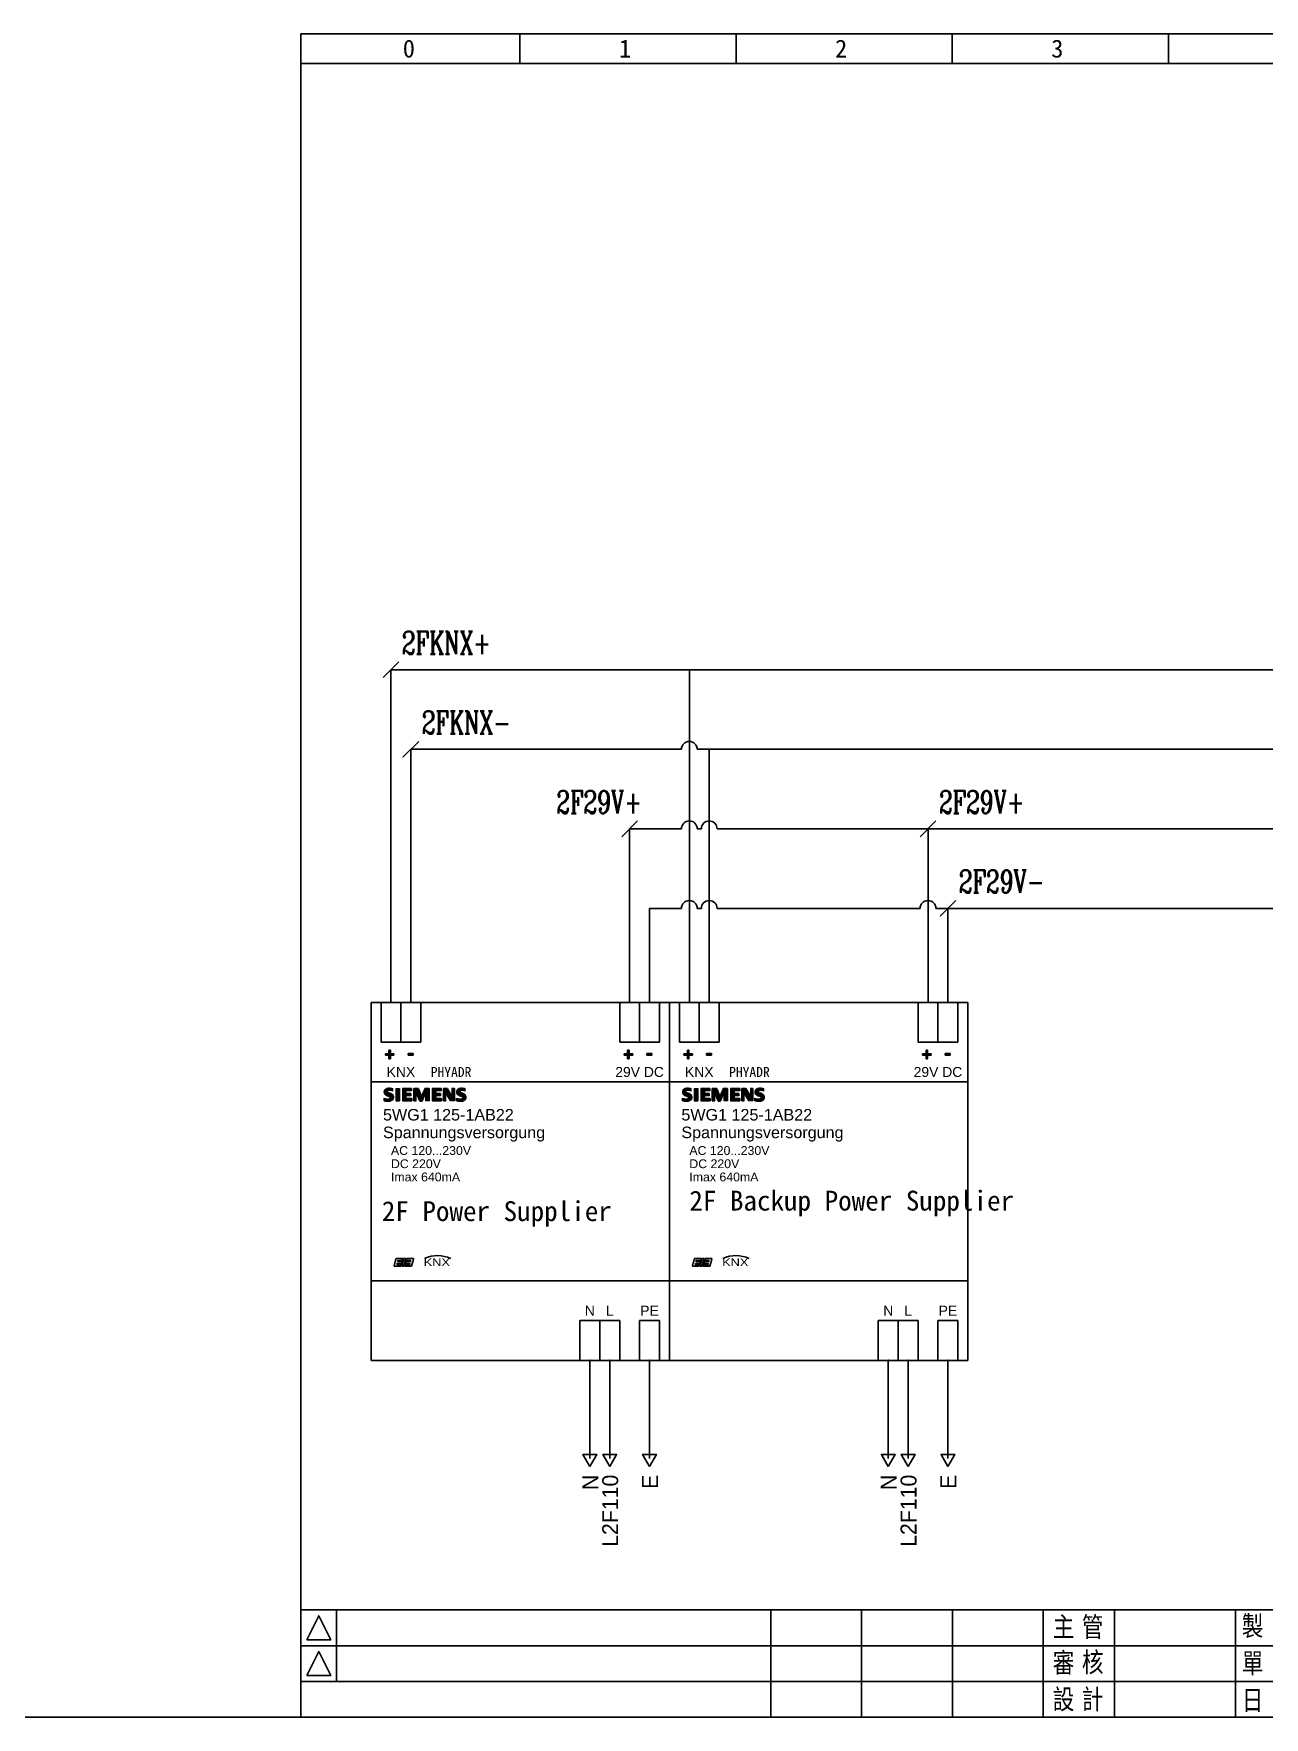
# Model space of a CAD drawing. Header units: millimetres. Extents: x 21506 to 58194, y 6783 to 13041.
# Drawn here: x 39715 to 41762, y 10241 to 13041 of the extents above; entities that cross this region are included whole.
import ezdxf
from ezdxf.enums import TextEntityAlignment as Align

# ---------------------------------------------------------------- set-up
doc = ezdxf.new("R2010")
doc.units = ezdxf.units.MM
for name, color, linetype in [('5', 5, 'Continuous'), ('90000_FRAME', 7, 'Continuous'), ('AHU新增', 7, 'Continuous'), ('TEXT', 11, 'Continuous')]:
    doc.layers.add(name, color=color, linetype=linetype)
doc.styles.add('ARIAL', font='arial.ttf')
doc.styles.add('chineset', font='ds1.shx', dxfattribs={"bigfont": 'chineset.shx'})
doc.styles.add('LMP', font='COMPLEX', dxfattribs={"bigfont": 'LFP'})
doc.styles.add('SANSSERIF', font='')
doc.styles.get("Standard").update_dxf_attribs({"font": ''})
doc.styles.add('T2', font='simplex', dxfattribs={"bigfont": 'stsl'})
doc.styles.get('SANSSERIF').set_extended_font_data('SansSerif')
doc.styles.get('Standard').set_extended_font_data('MingLiU')

# ---------------------------------------------------------------- blocks, each defined once
blk = doc.blocks.new('Siemens-Logo')
h = blk.add_hatch(color=113)
h.dxf.hatch_style = 1
h.paths.add_polyline_path([(1.95, 1.66, 0.03624), (1.36, 1.95, -0.049474), (1.04, 2.09, -0.066567), (0.92, 2.19, -0.316832), (0.88, 2.42, -0.205242), (1.05, 2.54, -0.084425), (1.54, 2.57, -0.055427), (2.2, 2.42), (2.2, 3.04, 0.037682), (1.3, 3.15, 0.150366), (0.41, 2.94, 0.029244), (0.31, 2.87), (0.13, 2.69, 0.103665), (0, 2.42, 0.138785), (0, 1.95, 0.135749), (0.22, 1.57, 0.067252), (0.53, 1.35, 0.018513), (1, 1.13, -0.008982), (1.38, 0.96, -0.618592), (1.44, 0.57, -0.078609), (1.22, 0.5, -0.146008), (0, 0.63), (0, 0, 0.124503), (1.54, -0.09, 0.129248), (2.16, 0.24, 0.077088), (2.33, 0.47, 0.217145), (2.33, 1.24, 0.147333)])
h = blk.add_hatch(color=113)
h.dxf.hatch_style = 1
h.paths.add_polyline_path([(3.86, 3.07), (2.92, 3.07), (2.92, -0.06), (3.86, -0.06)])
h = blk.add_hatch(color=113)
h.dxf.hatch_style = 1
h.paths.add_polyline_path([(4.58, -0.06), (6.93, -0.06), (6.93, 0.53), (5.49, 0.53), (5.49, 1.27), (6.71, 1.27), (6.71, 1.79), (5.49, 1.79), (5.49, 2.49), (6.9, 2.49), (6.9, 3.07), (4.58, 3.07)])
h = blk.add_hatch(color=113)
h.dxf.hatch_style = 1
h.paths.add_polyline_path([(8.09, 1.95), (8.97, -0.09), (9.54, -0.09), (10.42, 1.98), (10.42, -0.06), (11.33, -0.06), (11.33, 3.07), (10.2, 3.07), (9.41, 1.16), (8.6, 3.07), (7.47, 3.07), (7.47, -0.06), (8.09, -0.06)])
h = blk.add_hatch(color=113)
h.dxf.hatch_style = 1
h.paths.add_polyline_path([(12.96, 2.49), (14.37, 2.49), (14.37, 3.07), (12.05, 3.07), (12.05, -0.06), (14.4, -0.06), (14.4, 0.53), (12.96, 0.53), (12.96, 1.27), (14.18, 1.27), (14.18, 1.79), (12.96, 1.79)])
h = blk.add_hatch(color=113)
h.dxf.hatch_style = 1
h.paths.add_polyline_path([(15.54, 1.95), (16.67, -0.06), (17.68, -0.06), (17.68, 3.07), (17.05, 3.07), (17.05, 1.13), (15.94, 3.07), (14.92, 3.07), (14.92, -0.06), (15.54, -0.06)])
h = blk.add_hatch(color=113)
h.dxf.hatch_style = 1
h.paths.add_polyline_path([(19.09, 2.42, -0.205242), (19.26, 2.54, -0.084425), (19.75, 2.57, -0.055427), (20.41, 2.42), (20.41, 3.04, 0.037682), (19.51, 3.15, 0.150366), (18.62, 2.94, 0.088866), (18.34, 2.7, 0.106595), (18.21, 2.42, 0.138787), (18.21, 1.95, 0.135749), (18.43, 1.57, 0.067252), (18.74, 1.35, 0.018513), (19.22, 1.13, -0.008982), (19.59, 0.96, -0.618592), (19.65, 0.57, -0.078609), (19.43, 0.5, -0.146008), (18.21, 0.63), (18.21, 0, 0.124503), (19.75, -0.09, 0.129248), (20.38, 0.24, 0.077088), (20.54, 0.47, 0.217145), (20.54, 1.24, 0.147333), (20.16, 1.66, 0.03624), (19.57, 1.95, -0.049474), (19.25, 2.09, -0.066567), (19.13, 2.19, -0.316832)])
at = {"layer": '90000_FRAME', "color": 113, "linetype": 'Continuous', "lineweight": 13}
for p, q in [((0, 0), (0, 0.63)), ((0.13, 2.69), (0.31, 2.87)), ((2.2, 2.42), (2.2, 3.04)), ((2.92, 3.07), (2.92, -0.06)), ((2.92, 3.07), (3.86, 3.07)), ((3.86, 3.07), (3.86, -0.06)), ((4.58, 3.07), (4.58, -0.06)), ((6.9, 3.07), (4.58, 3.07)), ((6.9, 2.49), (5.49, 2.49)), ((5.49, 2.49), (5.49, 1.79)), ((6.71, 1.79), (5.49, 1.79)), ((6.71, 1.27), (5.49, 1.27)), ((5.49, 1.27), (5.49, 0.53)), ((6.93, 0.53), (5.49, 0.53)), ((6.71, 1.79), (6.71, 1.27)), ((6.9, 3.07), (6.9, 2.49)), ((6.93, 0.53), (6.93, -0.06)), ((7.47, -0.06), (7.47, 3.07)), ((8.6, 3.07), (7.47, 3.07)), ((8.97, -0.09), (8.09, 1.95)), ((8.09, -0.06), (8.09, 1.95)), ((8.6, 3.07), (9.41, 1.16)), ((10.2, 3.07), (9.41, 1.16)), ((10.42, 1.98), (9.54, -0.09)), ((11.33, 3.07), (10.2, 3.07)), ((10.42, 1.98), (10.42, -0.06)), ((11.33, 3.07), (11.33, -0.06)), ((12.05, 3.07), (12.05, -0.06)), ((14.37, 3.07), (12.05, 3.07)), ((14.37, 2.49), (12.96, 2.49)), ((12.96, 2.49), (12.96, 1.79)), ((14.18, 1.79), (12.96, 1.79)), ((14.18, 1.27), (12.96, 1.27)), ((12.96, 1.27), (12.96, 0.53)), ((14.4, 0.53), (12.96, 0.53)), ((14.18, 1.79), (14.18, 1.27)), ((14.37, 3.07), (14.37, 2.49)), ((14.4, 0.53), (14.4, -0.06)), ((14.92, -0.06), (14.92, 3.07)), ((15.94, 3.07), (14.92, 3.07)), ((16.67, -0.06), (15.54, 1.95)), ((15.54, -0.06), (15.54, 1.95)), ((15.94, 3.07), (17.05, 1.13)), ((17.68, 3.07), (17.05, 3.07)), ((17.05, 3.07), (17.05, 1.13)), ((17.68, 3.07), (17.68, -0.06)), ((18.21, 0), (18.21, 0.63)), ((20.41, 2.42), (20.41, 3.04)), ((2.92, -0.06), (3.86, -0.06)), ((4.58, -0.06), (6.93, -0.06)), ((7.47, -0.06), (8.09, -0.06)), ((8.97, -0.09), (9.54, -0.09)), ((11.33, -0.06), (10.42, -0.06)), ((12.05, -0.06), (14.4, -0.06)), ((14.92, -0.06), (15.54, -0.06)), ((17.68, -0.06), (16.67, -0.06))]:
    blk.add_line(p, q, dxfattribs=at)
for centre, radius, start, end in [((0.83, 2.18), 0.864, 164.1975, 195.8025), ((0.72, 2.25), 0.739, 142.8139, 167.1523), ((0.79, 2.15), 0.817, 194.7952, 225.7177), ((0.82, 2.61), 2.15, 247.53, 280.758), ((0.94, 3), 3.14, 252.5939, 280.9817), ((0.95, 2.05), 1.04, 121.2141, 141.5255), ((1.19, 2.62), 1.43, 227.3119, 242.704), ((1.2, 1.59), 1.56, 86.2218, 120.4273), ((3.73, 7.59), 7.02, 242.862, 247.1042), ((1.06, 2.33), 0.2, 154.44, 221.8202), ((1.11, 2.28), 0.271, 102.8288, 149.226), ((1.33, 2.58), 0.572, 222.776, 239.0362), ((-3.39, -9.43), 11.44, 65.3415, 67.3998), ((1.92, 3.64), 1.78, 240.0482, 251.378), ((1.39, 1.13), 1.45, 84.04, 103.3428), ((1.13, 1.23), 0.734, 277.71, 295.6885), ((1.02, -2.83), 5.98, 78.6827, 87.3148), ((-0.33, -2.25), 4.53, 59.902, 68.2036), ((1.31, 0.75), 0.225, 305.5032, 72.4653), ((1.16, -0.47), 3.06, 70.2626, 82.9524), ((1.24, 1.27), 1.39, 282.4058, 311.8644), ((1.44, 0.81), 0.993, 25.9563, 59.4835), ((1.49, 0.89), 0.946, 315.8905, 333.5229), ((1.49, 0.86), 0.928, 335.3868, 24.3915), ((19.04, 2.18), 0.864, 164.1975, 195.8025), ((18.93, 2.25), 0.739, 142.8139, 167.1523), ((19, 2.15), 0.817, 194.7952, 225.7177), ((19.03, 2.61), 2.15, 247.53, 280.758), ((19.15, 3), 3.14, 252.5939, 280.9817), ((19.16, 2.05), 1.04, 121.2141, 141.5255), ((19.4, 2.62), 1.43, 227.3119, 242.704), ((19.41, 1.59), 1.56, 86.2218, 120.4273), ((21.94, 7.59), 7.02, 242.862, 247.1042), ((19.27, 2.33), 0.2, 154.44, 221.8202), ((19.32, 2.28), 0.271, 102.8288, 149.226), ((19.54, 2.58), 0.572, 222.776, 239.0362), ((14.82, -9.43), 11.44, 65.3415, 67.3998), ((20.14, 3.64), 1.78, 240.0482, 251.378), ((19.6, 1.13), 1.45, 84.04, 103.3428), ((19.34, 1.23), 0.734, 277.71, 295.6885), ((19.23, -2.83), 5.98, 78.6827, 87.3148), ((17.89, -2.25), 4.53, 59.902, 68.2036), ((19.52, 0.75), 0.225, 305.5032, 72.4653), ((19.37, -0.47), 3.06, 70.2626, 82.9524), ((19.45, 1.27), 1.39, 282.4058, 311.8644), ((19.65, 0.81), 0.993, 25.9563, 59.4835), ((19.7, 0.89), 0.946, 315.8905, 333.5229), ((19.7, 0.86), 0.928, 335.3868, 24.3915)]:
    blk.add_arc(centre, radius, start, end, dxfattribs=at)

msp = doc.modelspace()

# ---------------------------------------------------------------- hatches: boundary and pattern name
for points in [[(40300.329, 11344.53), (40306.265, 11344.53), (40306.265, 11350.353), (40308.746, 11350.353), (40308.746, 11344.53), (40314.639, 11344.53), (40314.639, 11342.048), (40308.746, 11342.048), (40308.746, 11336.226), (40306.265, 11336.226), (40306.265, 11342.048), (40300.329, 11342.048)], [(40338.303, 11342.386), (40338.303, 11345.063), (40346.372, 11345.063), (40346.372, 11342.386)], [(40697.281, 11344.53), (40703.217, 11344.53), (40703.217, 11350.353), (40705.699, 11350.353), (40705.699, 11344.53), (40711.592, 11344.53), (40711.592, 11342.048), (40705.699, 11342.048), (40705.699, 11336.226), (40703.217, 11336.226), (40703.217, 11342.048), (40697.281, 11342.048)], [(40735.256, 11342.386), (40735.256, 11345.063), (40743.324, 11345.063), (40743.324, 11342.386)], [(40796.52, 11344.53), (40802.455, 11344.53), (40802.455, 11350.353), (40804.937, 11350.353), (40804.937, 11344.53), (40810.83, 11344.53), (40810.83, 11342.048), (40804.937, 11342.048), (40804.937, 11336.226), (40802.455, 11336.226), (40802.455, 11342.048), (40796.52, 11342.048)], [(40834.494, 11342.386), (40834.494, 11345.063), (40842.562, 11345.063), (40842.562, 11342.386)], [(41193.472, 11344.53), (41199.408, 11344.53), (41199.408, 11350.353), (41201.889, 11350.353), (41201.889, 11344.53), (41207.782, 11344.53), (41207.782, 11342.048), (41201.889, 11342.048), (41201.889, 11336.226), (41199.408, 11336.226), (41199.408, 11342.048), (41193.472, 11342.048)], [(41231.446, 11342.386), (41231.446, 11345.063), (41239.515, 11345.063), (41239.515, 11342.386)]]:
    msp.add_hatch(color=256).paths.add_polyline_path(points)

# ---------------------------------------------------------------- linework, layer by layer
at = {"color": 7}
for p, q in [((44168.105, 13041.008), (40159.679, 13041.008)), ((40159.679, 13041.008), (40159.679, 10241.004)), ((40524.129, 13041.008), (40524.129, 12991.362)), ((40883.562, 13041.008), (40883.562, 12991.362)), ((41242.995, 13041.008), (41242.995, 12991.362)), ((41602.428, 13041.008), (41602.428, 12991.362)), ((40524.129, 12991.362), (40524.129, 13001.291)), ((40159.679, 12991.362), (44168.105, 12991.363)), ((40159.679, 10419.728), (44168.105, 10419.728)), ((40219.254, 10419.728), (40219.254, 10300.579)), ((40941.081, 10419.728), (40941.081, 10241.004)), ((41092.113, 10419.728), (41092.113, 10241.004)), ((41243.144, 10419.728), (41243.144, 10241.004)), ((41394.175, 10419.728), (41394.175, 10241.004)), ((41513.086, 10419.728), (41513.086, 10241.004)), ((41713.763, 10419.728), (41713.763, 10241.004)), ((42033.351, 10360.153), (40159.679, 10360.153)), ((42033.351, 10300.579), (40159.679, 10300.579)), ((40159.679, 10241.004), (44168.105, 10241.005))]:
    msp.add_line(p, q, dxfattribs=at)
for p, q in [((40159.679, 13041.008), (44168.105, 13041.008)), ((40159.679, 10241.004), (40159.679, 13041.008)), ((40342.667, 11850.944), (40792.679, 11850.944)), ((40818.878, 11850.944), (41950.457, 11850.944)), ((40772.699, 11430.038), (40276.508, 11430.038)), ((40276.508, 11430.038), (40276.508, 10834.609)), ((40293.048, 11430.038), (40293.048, 11363.879)), ((40326.127, 11430.038), (40326.127, 11363.879)), ((40359.207, 11430.038), (40359.207, 11363.879)), ((40690.001, 11430.038), (40690.001, 11363.879)), ((40723.08, 11430.038), (40723.08, 11363.879)), ((40756.159, 11430.038), (40756.159, 11363.879)), ((40772.699, 10834.609), (40772.699, 11430.038)), ((41268.89, 11430.038), (40772.699, 11430.038)), ((40772.699, 11430.038), (40772.699, 10834.609)), ((40789.239, 11430.038), (40789.239, 11363.879)), ((40822.318, 11430.038), (40822.318, 11363.879)), ((40855.397, 11430.038), (40855.397, 11363.879)), ((41186.191, 11430.038), (41186.191, 11363.879)), ((41219.27, 11430.038), (41219.27, 11363.879)), ((41252.35, 11430.038), (41252.35, 11363.879)), ((41268.89, 10834.609), (41268.89, 11430.038)), ((40359.207, 11363.879), (40293.048, 11363.879)), ((40300.329, 11344.53), (40306.265, 11344.53)), ((40300.329, 11342.048), (40300.329, 11344.53)), ((40306.265, 11342.048), (40300.329, 11342.048)), ((40306.265, 11344.53), (40306.265, 11350.353)), ((40306.265, 11350.353), (40308.746, 11350.353)), ((40306.265, 11336.226), (40306.265, 11342.048)), ((40308.746, 11350.353), (40308.746, 11344.53)), ((40308.746, 11344.53), (40314.639, 11344.53)), ((40314.639, 11342.048), (40308.746, 11342.048)), ((40308.746, 11342.048), (40308.746, 11336.226)), ((40314.639, 11344.53), (40314.639, 11342.048)), ((40338.303, 11342.386), (40338.303, 11345.063)), ((40338.303, 11345.063), (40346.372, 11345.063)), ((40346.372, 11342.386), (40338.303, 11342.386)), ((40346.372, 11345.063), (40346.372, 11342.386)), ((40756.159, 11363.879), (40690.001, 11363.879)), ((40697.281, 11344.53), (40703.217, 11344.53)), ((40697.281, 11342.048), (40697.281, 11344.53)), ((40703.217, 11342.048), (40697.281, 11342.048)), ((40703.217, 11344.53), (40703.217, 11350.353)), ((40703.217, 11350.353), (40705.699, 11350.353)), ((40703.217, 11336.226), (40703.217, 11342.048)), ((40705.699, 11350.353), (40705.699, 11344.53)), ((40705.699, 11344.53), (40711.592, 11344.53)), ((40711.592, 11342.048), (40705.699, 11342.048)), ((40705.699, 11342.048), (40705.699, 11336.226)), ((40711.592, 11344.53), (40711.592, 11342.048)), ((40735.256, 11342.386), (40735.256, 11345.063)), ((40735.256, 11345.063), (40743.324, 11345.063)), ((40743.324, 11342.386), (40735.256, 11342.386)), ((40743.324, 11345.063), (40743.324, 11342.386)), ((40855.397, 11363.879), (40789.239, 11363.879)), ((40796.52, 11344.53), (40802.455, 11344.53)), ((40796.52, 11342.048), (40796.52, 11344.53)), ((40802.455, 11342.048), (40796.52, 11342.048)), ((40802.455, 11344.53), (40802.455, 11350.353)), ((40802.455, 11350.353), (40804.937, 11350.353)), ((40802.455, 11336.226), (40802.455, 11342.048)), ((40804.937, 11350.353), (40804.937, 11344.53)), ((40804.937, 11344.53), (40810.83, 11344.53)), ((40810.83, 11342.048), (40804.937, 11342.048)), ((40804.937, 11342.048), (40804.937, 11336.226)), ((40810.83, 11344.53), (40810.83, 11342.048)), ((40834.494, 11342.386), (40834.494, 11345.063)), ((40834.494, 11345.063), (40842.562, 11345.063)), ((40842.562, 11342.386), (40834.494, 11342.386)), ((40842.562, 11345.063), (40842.562, 11342.386)), ((41252.35, 11363.879), (41186.191, 11363.879)), ((41193.472, 11344.53), (41199.408, 11344.53)), ((41193.472, 11342.048), (41193.472, 11344.53)), ((41199.408, 11342.048), (41193.472, 11342.048)), ((41199.408, 11344.53), (41199.408, 11350.353)), ((41199.408, 11350.353), (41201.889, 11350.353)), ((41199.408, 11336.226), (41199.408, 11342.048)), ((41201.889, 11350.353), (41201.889, 11344.53)), ((41201.889, 11344.53), (41207.782, 11344.53)), ((41207.782, 11342.048), (41201.889, 11342.048)), ((41201.889, 11342.048), (41201.889, 11336.226)), ((41207.782, 11344.53), (41207.782, 11342.048)), ((41231.446, 11342.386), (41231.446, 11345.063)), ((41231.446, 11345.063), (41239.515, 11345.063)), ((41239.515, 11342.386), (41231.446, 11342.386)), ((41239.515, 11345.063), (41239.515, 11342.386)), ((40308.746, 11336.226), (40306.265, 11336.226)), ((40705.699, 11336.226), (40703.217, 11336.226)), ((40804.937, 11336.226), (40802.455, 11336.226)), ((41201.889, 11336.226), (41199.408, 11336.226)), ((40772.699, 11297.72), (40276.508, 11297.72)), ((41268.89, 11297.72), (40772.699, 11297.72)), ((40329.328, 11004.134), (40318.719, 11004.134)), ((40327.446, 10991.082), (40330.943, 11004.134)), ((40328.452, 11000.865), (40329.328, 11004.134)), ((40330.943, 11004.134), (40334.44, 11004.134)), ((40334.44, 11004.134), (40330.943, 10991.082)), ((40336.055, 11004.129), (40335.181, 11000.866)), ((40346.441, 11004.129), (40336.055, 11004.129)), ((40825.519, 11004.134), (40814.909, 11004.134)), ((40823.636, 10991.082), (40827.134, 11004.134)), ((40824.643, 11000.865), (40825.519, 11004.134)), ((40827.134, 11004.134), (40830.631, 11004.134)), ((40830.631, 11004.134), (40827.134, 10991.082)), ((40832.246, 11004.129), (40831.372, 11000.866)), ((40842.631, 11004.129), (40832.246, 11004.129)), ((40316.198, 10997.116), (40314.86, 10992.128)), ((40315.662, 10991.082), (40325.831, 10991.082)), ((40316.846, 10997.606), (40316.352, 10997.317)), ((40317.916, 11003.519), (40316.481, 10998.169)), ((40316.584, 10997.832), (40316.846, 10997.606)), ((40319.259, 10994.346), (40319.704, 10995.976)), ((40326.705, 10994.346), (40319.259, 10994.346)), ((40319.704, 10995.976), (40327.142, 10995.976)), ((40320.592, 10999.236), (40321.037, 11000.865)), ((40328.027, 10999.236), (40320.592, 10999.236)), ((40321.037, 11000.865), (40328.452, 11000.865)), ((40325.831, 10991.082), (40326.705, 10994.346)), ((40327.142, 10995.976), (40328.027, 10999.236)), ((40330.943, 10991.082), (40327.446, 10991.082)), ((40333.434, 10994.346), (40332.558, 10991.077)), ((40332.558, 10991.077), (40343.295, 10991.077)), ((40340.849, 10994.346), (40333.434, 10994.346)), ((40334.744, 10999.236), (40333.859, 10995.976)), ((40333.859, 10995.976), (40341.294, 10995.976)), ((40342.183, 10999.236), (40334.744, 10999.236)), ((40335.181, 11000.866), (40342.627, 11000.866)), ((40341.294, 10995.976), (40340.849, 10994.346)), ((40342.627, 11000.866), (40342.183, 10999.236)), ((40343.937, 10991.569), (40345.405, 10997.042)), ((40345.041, 10997.606), (40345.535, 10997.894)), ((40345.302, 10997.379), (40345.041, 10997.606)), ((40345.688, 10998.095), (40347.083, 11003.292)), ((40812.389, 10997.116), (40811.05, 10992.128)), ((40811.853, 10991.082), (40822.021, 10991.082)), ((40813.036, 10997.606), (40812.542, 10997.317)), ((40814.107, 11003.519), (40812.671, 10998.169)), ((40812.775, 10997.832), (40813.036, 10997.606)), ((40815.45, 10994.346), (40815.894, 10995.976)), ((40822.896, 10994.346), (40815.45, 10994.346)), ((40815.894, 10995.976), (40823.333, 10995.976)), ((40816.783, 10999.236), (40817.227, 11000.865)), ((40824.218, 10999.236), (40816.783, 10999.236)), ((40817.227, 11000.865), (40824.643, 11000.865)), ((40822.021, 10991.082), (40822.896, 10994.346)), ((40823.333, 10995.976), (40824.218, 10999.236)), ((40827.134, 10991.082), (40823.636, 10991.082)), ((40829.625, 10994.346), (40828.749, 10991.077)), ((40828.749, 10991.077), (40839.486, 10991.077)), ((40837.04, 10994.346), (40829.625, 10994.346)), ((40830.935, 10999.236), (40830.05, 10995.976)), ((40830.05, 10995.976), (40837.484, 10995.976)), ((40838.373, 10999.236), (40830.935, 10999.236)), ((40831.372, 11000.866), (40838.818, 11000.866)), ((40837.484, 10995.976), (40837.04, 10994.346)), ((40838.818, 11000.866), (40838.373, 10999.236)), ((40840.128, 10991.569), (40841.596, 10997.042)), ((40841.231, 10997.606), (40841.725, 10997.894)), ((40841.493, 10997.379), (40841.231, 10997.606)), ((40841.879, 10998.095), (40843.273, 11003.292)), ((40276.508, 10966.927), (40772.699, 10966.927)), ((40772.699, 10966.927), (41268.89, 10966.927)), ((40623.842, 10834.609), (40623.842, 10900.768)), ((40623.842, 10900.768), (40656.921, 10900.768)), ((40656.921, 10900.768), (40656.921, 10834.609)), ((40656.921, 10900.768), (40690.001, 10900.768)), ((40690.001, 10900.768), (40690.001, 10834.609)), ((40690.001, 10900.768), (40690.001, 10834.609)), ((40723.08, 10834.609), (40723.08, 10900.768)), ((40723.08, 10900.768), (40756.159, 10900.768)), ((40756.159, 10900.768), (40756.159, 10834.609)), ((41120.032, 10834.609), (41120.032, 10900.768)), ((41120.032, 10900.768), (41153.112, 10900.768)), ((41153.112, 10900.768), (41153.112, 10834.609)), ((41153.112, 10900.768), (41186.191, 10900.768)), ((41186.191, 10900.768), (41186.191, 10834.609)), ((41219.27, 10834.609), (41219.27, 10900.768)), ((41219.27, 10900.768), (41252.35, 10900.768)), ((41252.35, 10900.768), (41252.35, 10834.609)), ((40276.508, 10834.609), (40772.699, 10834.609)), ((40772.699, 10834.609), (41268.89, 10834.609)), ((39504.708, 10241.004), (40159.679, 10241.004)), ((44168.105, 10241.004), (40159.679, 10241.004))]:
    msp.add_line(p, q)
at = {"color": 1}
for p, q in [((40309.588, 11983.261), (40309.588, 11430.038)), ((40309.588, 11983.261), (40653.812, 11983.261)), ((40653.812, 11983.261), (41785.06, 11983.261)), ((40805.778, 11983.261), (40805.778, 11430.038)), ((41640.226, 11983.261), (41328.619, 11983.261))]:
    msp.add_line(p, q, dxfattribs=at)
at = {"color": 5}
for p, q in [((40706.54, 11718.626), (40792.679, 11718.626)), ((40706.54, 11718.626), (40706.54, 11430.038)), ((40818.878, 11718.626), (40825.758, 11718.626)), ((40851.957, 11718.626), (41950.457, 11718.626)), ((41202.731, 11718.626), (41202.731, 11430.038))]:
    msp.add_line(p, q, dxfattribs=at)
at = {"color": 8}
for p, q in [((40739.62, 11586.309), (40792.679, 11586.309)), ((40739.62, 11586.309), (40739.62, 11430.038)), ((40818.878, 11586.309), (40825.758, 11586.309)), ((40851.957, 11586.309), (41189.631, 11586.309)), ((41215.83, 11586.309), (42162.033, 11586.309)), ((41235.81, 11586.309), (41235.81, 11430.038))]:
    msp.add_line(p, q, dxfattribs=at)
for points in [[(40640.381, 10658.345), (40651.84, 10678.192), (40628.922, 10678.192)], [(40673.461, 10658.345), (40684.92, 10678.192), (40662.002, 10678.192)], [(40739.62, 10658.345), (40751.079, 10678.192), (40728.161, 10678.192)], [(41136.572, 10658.345), (41148.031, 10678.192), (41125.113, 10678.192)], [(41169.651, 10658.345), (41181.11, 10678.192), (41158.192, 10678.192)], [(41235.81, 10658.345), (41247.269, 10678.192), (41224.351, 10678.192)]]:
    msp.add_lwpolyline(points, close=True)
at = {"color": 7}
for points in [[(40169.608, 10370.082), (40209.325, 10370.082), (40189.466, 10409.799)], [(40169.608, 10310.508), (40209.325, 10310.508), (40189.466, 10350.224)]]:
    msp.add_lwpolyline(points, close=True, dxfattribs=at)
for centre, radius, start, end in [((40805.778, 11850.944), 13.099, 0, 180), ((40318.719, 11003.303), 0.831, 90, 164.979246), ((40346.441, 11003.464), 0.665, 344.979246, 90), ((40386.947, 10958.874), 50.061, 63.778312, 115.287751), ((40814.909, 11003.303), 0.831, 90, 164.979246), ((40842.631, 11003.464), 0.665, 344.979246, 90), ((40883.138, 10958.874), 50.061, 63.778312, 115.287751), ((40315.662, 10991.913), 0.831, 164.979246, 270), ((40316.519, 10997.03), 0.332, 120.293998, 164.979246), ((40316.802, 10998.083), 0.332, 164.979246, 229.086531), ((40343.295, 10991.742), 0.665, 270, 344.979246), ((40345.084, 10997.128), 0.332, 344.979246, 49.086531), ((40345.367, 10998.181), 0.332, 300.293998, 344.979246), ((40811.853, 10991.913), 0.831, 164.979246, 270), ((40812.71, 10997.03), 0.332, 120.293998, 164.979246), ((40812.992, 10998.083), 0.332, 164.979246, 229.086531), ((40839.486, 10991.742), 0.665, 270, 344.979246), ((40841.275, 10997.128), 0.332, 344.979246, 49.086531), ((40841.558, 10998.181), 0.332, 300.293998, 344.979246)]:
    msp.add_arc(centre, radius, start, end)
at = {"color": 5}
for centre in [(40805.778, 11718.626), (40838.858, 11718.626)]:
    msp.add_arc(centre, 13.099, 0, 180, dxfattribs=at)
at = {"color": 8}
for centre in [(40805.778, 11586.309), (40838.858, 11586.309), (41202.731, 11586.309)]:
    msp.add_arc(centre, 13.099, 0, 180, dxfattribs=at)
for p in [(40342.667, 11430.038), (40706.54, 11430.038), (40739.62, 11430.038), (40838.858, 11430.038), (41202.731, 11430.038), (41235.81, 11430.038), (40640.381, 10834.609), (40673.461, 10834.609), (40739.62, 10834.609), (41136.572, 10834.609), (41169.651, 10834.609), (41235.81, 10834.609)]:
    msp.add_point(p)
at = {"layer": 'AHU新增'}
for p, q in [((40342.667, 11850.944), (40342.667, 11430.038)), ((40838.858, 11850.944), (40838.858, 11430.038))]:
    msp.add_line(p, q, dxfattribs=at)
at = {"layer": 'TEXT'}
for p, q in [((40322.662, 11996.336), (40296.506, 11970.179)), ((40355.742, 11864.018), (40329.585, 11837.861)), ((40719.615, 11731.701), (40693.458, 11705.544)), ((41215.805, 11731.701), (41189.649, 11705.544)), ((41248.885, 11599.383), (41222.728, 11573.227))]:
    msp.add_line(p, q, dxfattribs=at)
at = {"layer": 'TEXT', "color": 0}
for p, q in [((40640.381, 10834.609), (40640.381, 10671.576)), ((40673.461, 10834.609), (40673.461, 10671.576)), ((40739.62, 10834.609), (40739.62, 10671.576)), ((41136.572, 10834.609), (41136.572, 10671.576)), ((41169.651, 10834.609), (41169.651, 10671.576)), ((41235.81, 10834.609), (41235.81, 10671.576))]:
    msp.add_line(p, q, dxfattribs=at)

# ---------------------------------------------------------------- block references
at = {"xscale": 6.6158742611175, "yscale": 6.6158742611175, "zscale": 6.6158742611175}
for p in [(40298.231, 11266.413), (40794.421, 11266.413)]:
    msp.add_blockref('Siemens-Logo', p, dxfattribs=at)

# ---------------------------------------------------------------- texts
at = {"color": 7}
for s, oblique, p in [('0', 360, (40339.395, 13001.291)), ('1', 0, (40698.828, 13001.291)), ('2', 0, (41058.261, 13001.291)), ('3', 360, (41417.695, 13001.291))]:
    msp.add_text(s, height=29.787, rotation=0.000118, dxfattribs=dict(at, oblique=oblique)).set_placement(p, align=Align.CENTER)
at = {"style": 'ARIAL'}
for s, height, p in [('KNX', 16.5397, (40326.127, 11314.26)), ('29V DC', 16.5397, (40723.08, 11314.26)), ('KNX', 16.5397, (40822.318, 11314.26)), ('29V DC', 16.5397, (41219.27, 11314.26)), ('N', 16.54, (40640.381, 10917.308)), ('L', 16.54, (40673.461, 10917.308)), ('PE', 16.5397, (40739.62, 10917.308)), ('N', 16.54, (41136.572, 10917.308)), ('L', 16.54, (41169.651, 10917.308)), ('PE', 16.5397, (41235.81, 10917.308))]:
    msp.add_text(s, height=height, dxfattribs=at).set_placement(p, align=Align.MIDDLE_CENTER)
for s, height, p in [('5WG1 125-1AB22', 19.18604, (40296.356, 11233.501)), ('5WG1 125-1AB22', 19.18604, (40792.547, 11233.501)), ('Spannungsversorgung', 19.18604, (40296.356, 11204.185)), ('Spannungsversorgung', 19.18604, (40792.547, 11204.185)), ('AC 120...230V ', 14.65755, (40309.588, 11176.296)), ('AC 120...230V ', 14.65755, (40805.778, 11176.296)), ('DC 220V', 14.6575, (40309.588, 11154.31)), ('Imax 640mA', 14.6575, (40309.588, 11132.323)), ('DC 220V', 14.6575, (40805.778, 11154.31)), ('Imax 640mA', 14.6575, (40805.778, 11132.323))]:
    msp.add_text(s, height=height, dxfattribs=at).set_placement(p)
at = {"style": 'SANSSERIF', "width": 1.2}
for p in [(40364.117, 10997.847), (40860.308, 10997.847)]:
    msp.add_text('KNX   ', height=12.6792, dxfattribs=at).set_placement(p, align=Align.MIDDLE_LEFT)
at = {"color": 7, "style": 'T2'}
for s, p in [('主', (41410.122, 10371.256)), ('管', (41458.567, 10371.256)), ('製', (41724.496, 10372.824)), ('審', (41410.13, 10311.774)), ('核', (41458.716, 10312.543)), ('單', (41724.576, 10310.878)), ('計', (41458.332, 10250.966)), ('日', (41724.584, 10249.402))]:
    msp.add_text(s, height=37.731, rotation=0.000118, dxfattribs=at).set_placement(p)
at = {"color": 7, "style": 'T2', "oblique": 360}
msp.add_text('設', height=37.731, rotation=0.000118, dxfattribs=at).set_placement((41410.13, 10250.966))
at = {"char_height": 33.07937, "attachment_point": 1}
for s, insert, width in [('{\\C6;2F Backup Power Supplier}', (40805.778, 11116.815), 583.80927), ('{\\C6;2F Power Supplier}', (40294.346, 11099.336), 437.07124)]:
    msp.add_mtext(s, dxfattribs=dict(at, insert=insert, width=width))
for p in [(40375.746, 11314.26), (40871.937, 11314.26)]:
    msp.add_attdef('PHYADR', text='PhyAdr', height=16.5397).set_placement(p, align=Align.MIDDLE_LEFT)
at = {"layer": '5', "color": 0, "style": 'LMP', "width": 0.7}
for s, p in [('2FKNX+', (40327.821, 12027.86)), ('2FKNX-', (40360.901, 11895.543)), ('2F29V+', (40584.686, 11763.225)), ('2F29V+', (41220.964, 11763.225)), ('2F29V-', (41254.044, 11630.908))]:
    msp.add_text(s, height=37.666, rotation=0.000006, dxfattribs=at).set_placement(p, align=Align.MIDDLE_LEFT)
at = {"layer": 'TEXT', "color": 0, "style": 'chineset'}
for s, height, p in [('N', 26.463, (40641.087, 10644.495)), ('L2F110', 26.4635, (40674.166, 10644.495)), ('E', 26.463, (40740.325, 10644.495)), ('N', 26.463, (41137.277, 10644.495)), ('L2F110', 26.4635, (41170.357, 10644.495)), ('E', 26.463, (41236.516, 10644.495))]:
    msp.add_text(s, height=height, rotation=90, dxfattribs=at).set_placement(p, align=Align.MIDDLE_RIGHT)

doc.saveas('drawing.dxf')
